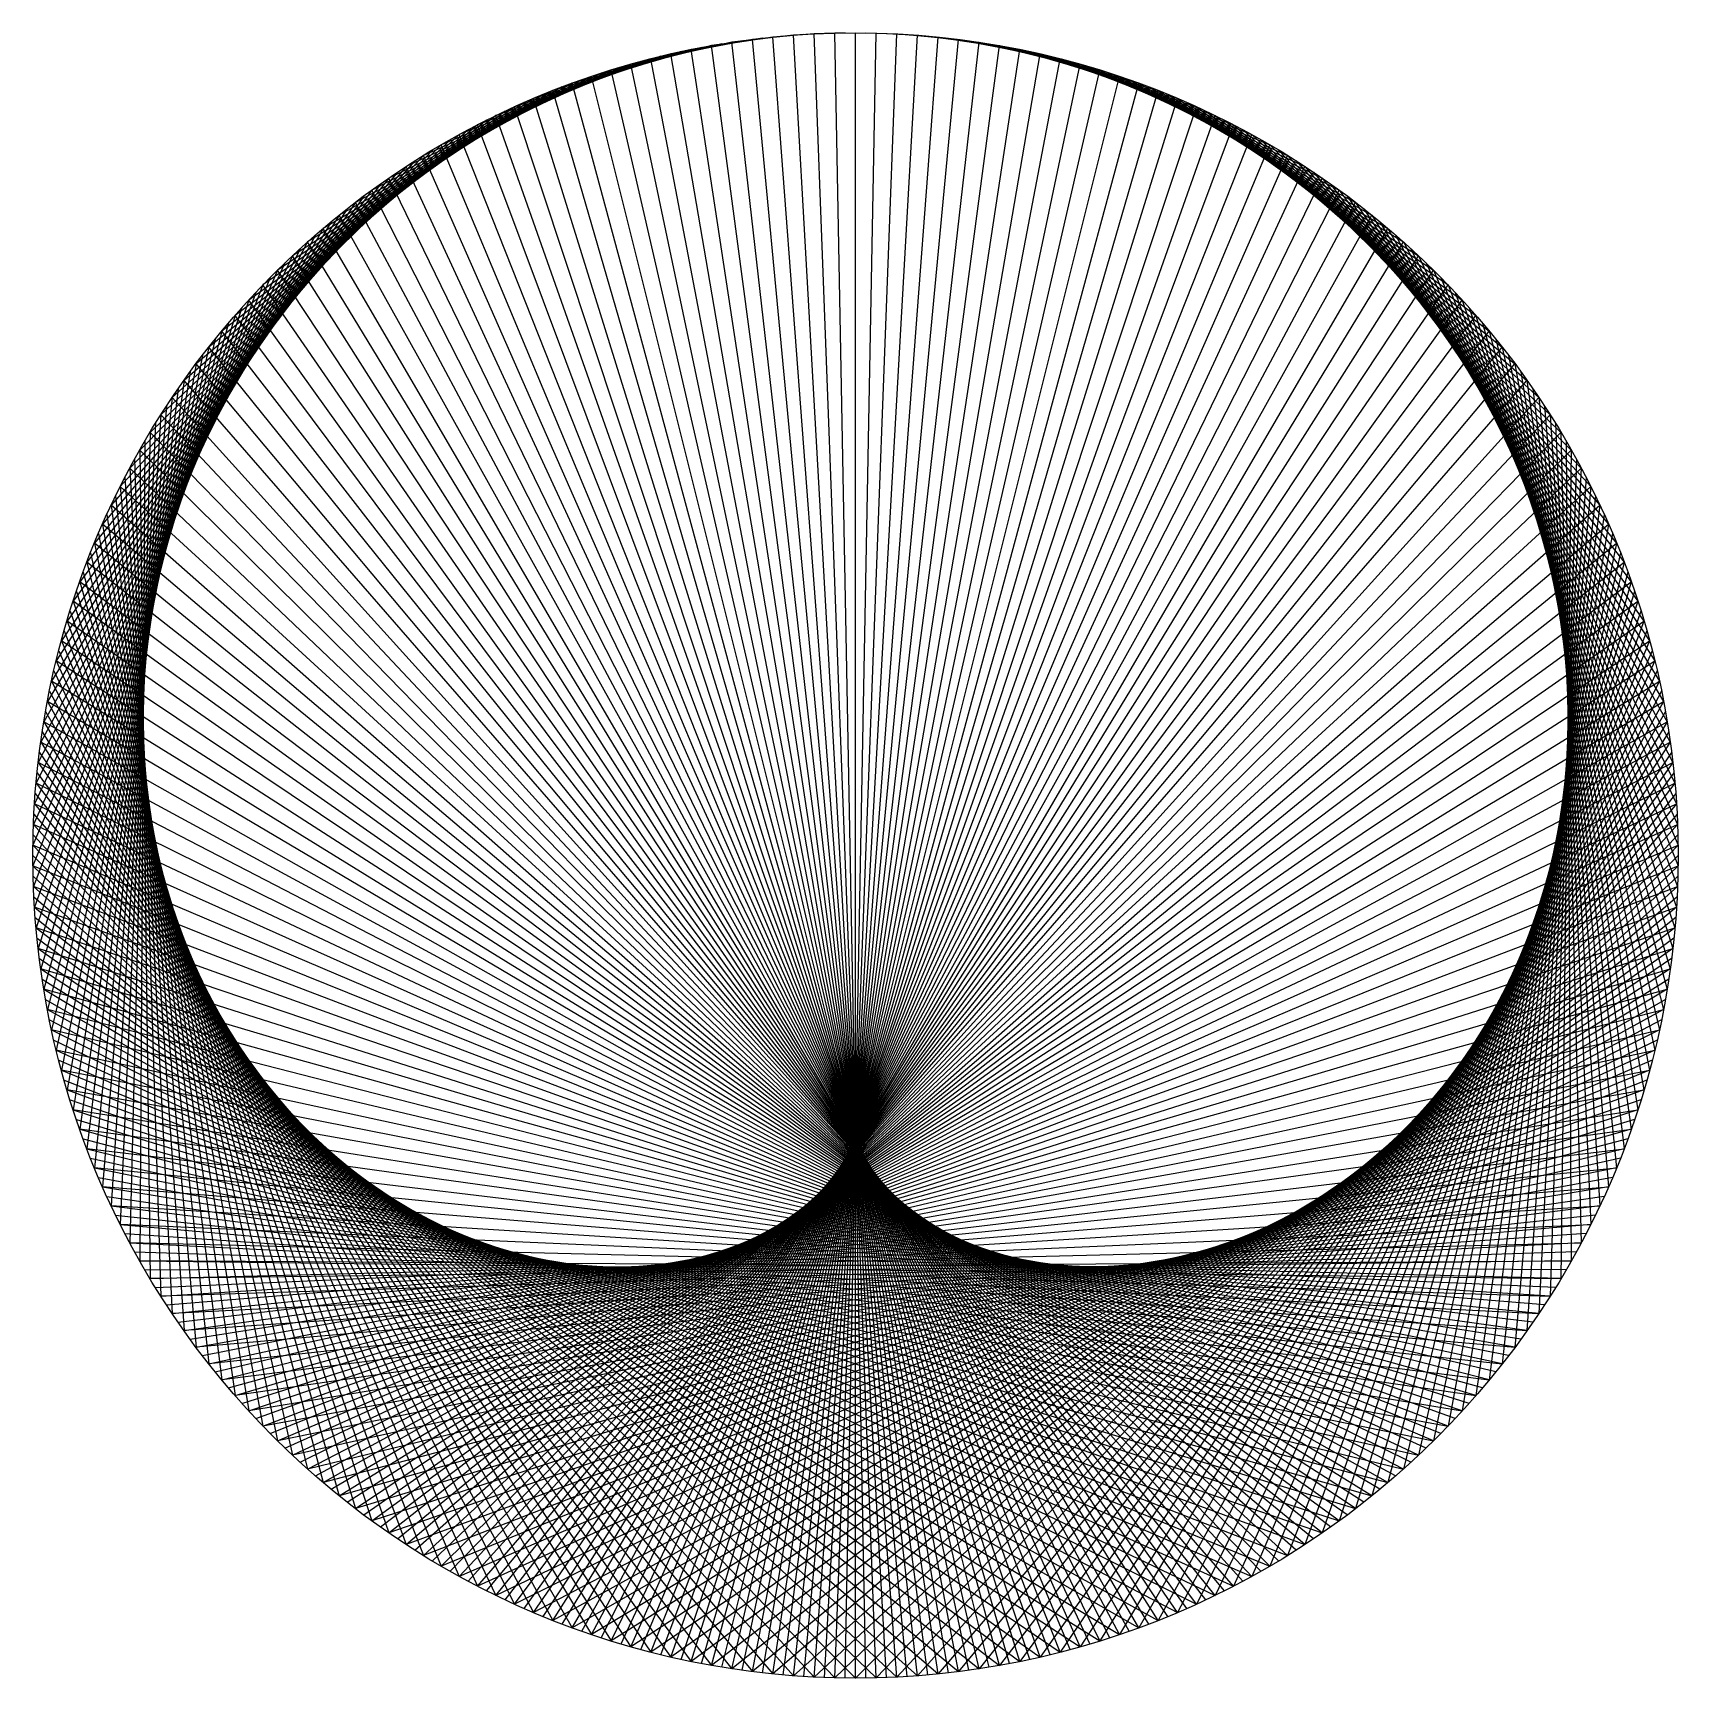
# Model space of a CAD drawing. Header units: metres. Extents: x -100 to 100, y -100 to 100.
import ezdxf

# ---------------------------------------------------------------- set-up
doc = ezdxf.new("R2010")
doc.units = ezdxf.units.M

msp = doc.modelspace()

# ---------------------------------------------------------------- linework, layer by layer
at = {"true_color": 0x00ffff}
msp.add_line((0, 100), (0, 100), dxfattribs=at)
at = {"true_color": 0xff0000}
msp.add_line((0, -100), (0, 100), dxfattribs=at)
at = {"true_color": 0x00cfcf}
for p, q in [((-18.74, 98.23), (-36.81, 92.98)), ((18.74, 98.23), (36.81, 92.98))]:
    msp.add_line(p, q, dxfattribs=at)
at = {"true_color": 0x00d2d2}
for p, q in [((-17.5, 98.46), (-34.46, 93.87)), ((17.5, 98.46), (34.46, 93.87))]:
    msp.add_line(p, q, dxfattribs=at)
at = {"true_color": 0x00d6d6}
for p, q in [((-16.26, 98.67), (-32.09, 94.71)), ((16.26, 98.67), (32.09, 94.71))]:
    msp.add_line(p, q, dxfattribs=at)
at = {"true_color": 0x00d8d8}
for p, q in [((-15.02, 98.87), (-29.7, 95.49)), ((15.02, 98.87), (29.7, 95.49))]:
    msp.add_line(p, q, dxfattribs=at)
at = {"true_color": 0x00dbdb}
for p, q in [((-13.78, 99.05), (-27.3, 96.2)), ((13.78, 99.05), (27.3, 96.2))]:
    msp.add_line(p, q, dxfattribs=at)
at = {"true_color": 0x00dfdf}
for p, q in [((-12.53, 99.21), (-24.87, 96.86)), ((12.53, 99.21), (24.87, 96.86))]:
    msp.add_line(p, q, dxfattribs=at)
at = {"true_color": 0x00e2e2}
for p, q in [((-11.29, 99.36), (-22.43, 97.45)), ((11.29, 99.36), (22.43, 97.45))]:
    msp.add_line(p, q, dxfattribs=at)
at = {"true_color": 0x00e5e5}
for p, q in [((-10.04, 99.5), (-19.97, 97.99)), ((10.04, 99.5), (19.97, 97.99))]:
    msp.add_line(p, q, dxfattribs=at)
at = {"true_color": 0x00e8e8}
for p, q in [((-8.79, 99.61), (-17.5, 98.46)), ((8.79, 99.61), (17.5, 98.46))]:
    msp.add_line(p, q, dxfattribs=at)
at = {"true_color": 0xfe0000}
for p, q in [((8.79, -99.61), (-17.5, 98.46)), ((7.53, -99.72), (-15.02, 98.87)), ((6.28, -99.8), (-12.53, 99.21)), ((5.02, -99.87), (-10.04, 99.5)), ((-8.79, -99.61), (17.5, 98.46)), ((3.77, -99.93), (-7.53, 99.72)), ((-7.53, -99.72), (15.02, 98.87)), ((-6.28, -99.8), (12.53, 99.21)), ((2.51, -99.97), (-5.02, 99.87)), ((-5.02, -99.87), (10.04, 99.5)), ((-3.77, -99.93), (7.53, 99.72)), ((1.26, -99.99), (-2.51, 99.97)), ((-2.51, -99.97), (5.02, 99.87)), ((-1.26, -99.99), (2.51, 99.97)), ((10.04, -99.5), (-19.97, 97.99)), ((-10.04, -99.5), (19.97, 97.99))]:
    msp.add_line(p, q, dxfattribs=at)
at = {"true_color": 0x00ecec}
for p, q in [((-7.53, 99.72), (-15.02, 98.87)), ((7.53, 99.72), (15.02, 98.87))]:
    msp.add_line(p, q, dxfattribs=at)
at = {"true_color": 0x00efef}
for p, q in [((-6.28, 99.8), (-12.53, 99.21)), ((6.28, 99.8), (12.53, 99.21))]:
    msp.add_line(p, q, dxfattribs=at)
at = {"true_color": 0x00f2f2}
for p, q in [((-5.02, 99.87), (-10.04, 99.5)), ((5.02, 99.87), (10.04, 99.5))]:
    msp.add_line(p, q, dxfattribs=at)
at = {"true_color": 0x00f5f5}
for p, q in [((-3.77, 99.93), (-7.53, 99.72)), ((3.77, 99.93), (7.53, 99.72))]:
    msp.add_line(p, q, dxfattribs=at)
at = {"true_color": 0x00f9f9}
for p, q in [((-2.51, 99.97), (-5.02, 99.87)), ((2.51, 99.97), (5.02, 99.87))]:
    msp.add_line(p, q, dxfattribs=at)
at = {"true_color": 0x00fcfc}
for p, q in [((-1.26, 99.99), (-2.51, 99.97)), ((1.26, 99.99), (2.51, 99.97))]:
    msp.add_line(p, q, dxfattribs=at)
at = {"true_color": 0x00b8b8}
for p, q in [((-27.3, 96.2), (-52.52, 85.1)), ((27.3, 96.2), (52.52, 85.1))]:
    msp.add_line(p, q, dxfattribs=at)
at = {"true_color": 0x00bbbb}
for p, q in [((-26.08, 96.54), (-50.36, 86.39)), ((26.08, 96.54), (50.36, 86.39))]:
    msp.add_line(p, q, dxfattribs=at)
at = {"true_color": 0x00bfbf}
for p, q in [((-24.87, 96.86), (-48.18, 87.63)), ((24.87, 96.86), (48.18, 87.63))]:
    msp.add_line(p, q, dxfattribs=at)
at = {"true_color": 0x00c2c2}
for p, q in [((-23.65, 97.16), (-45.96, 88.81)), ((23.65, 97.16), (45.96, 88.81))]:
    msp.add_line(p, q, dxfattribs=at)
at = {"true_color": 0x00c5c5}
for p, q in [((-22.43, 97.45), (-43.71, 89.94)), ((22.43, 97.45), (43.71, 89.94))]:
    msp.add_line(p, q, dxfattribs=at)
at = {"true_color": 0x00c9c9}
for p, q in [((-21.2, 97.73), (-41.44, 91.01)), ((21.2, 97.73), (41.44, 91.01))]:
    msp.add_line(p, q, dxfattribs=at)
at = {"true_color": 0x00cccc}
for p, q in [((-19.97, 97.99), (-39.14, 92.02)), ((19.97, 97.99), (39.14, 92.02))]:
    msp.add_line(p, q, dxfattribs=at)
at = {"true_color": 0xfd0000}
for p, q in [((13.78, -99.05), (-27.3, 96.2)), ((12.53, -99.21), (-24.87, 96.86)), ((11.29, -99.36), (-22.43, 97.45)), ((-13.78, -99.05), (27.3, 96.2)), ((-12.53, -99.21), (24.87, 96.86)), ((-11.29, -99.36), (22.43, 97.45)), ((16.26, -98.67), (-32.09, 94.71)), ((15.02, -98.87), (-29.7, 95.49)), ((-16.26, -98.67), (32.09, 94.71)), ((-15.02, -98.87), (29.7, 95.49))]:
    msp.add_line(p, q, dxfattribs=at)
at = {"true_color": 0x00a9a9}
for p, q in [((-33.28, 94.3), (-62.77, 77.85)), ((33.28, 94.3), (62.77, 77.85))]:
    msp.add_line(p, q, dxfattribs=at)
at = {"true_color": 0x00acac}
for p, q in [((-32.09, 94.71), (-60.79, 79.4)), ((32.09, 94.71), (60.79, 79.4))]:
    msp.add_line(p, q, dxfattribs=at)
at = {"true_color": 0x00afaf}
for p, q in [((-30.9, 95.11), (-58.78, 80.9)), ((30.9, 95.11), (58.78, 80.9))]:
    msp.add_line(p, q, dxfattribs=at)
at = {"true_color": 0x00b2b2}
for p, q in [((-29.7, 95.49), (-56.73, 82.35)), ((29.7, 95.49), (56.73, 82.35))]:
    msp.add_line(p, q, dxfattribs=at)
at = {"true_color": 0x00b6b6}
for p, q in [((-28.5, 95.85), (-54.64, 83.75)), ((28.5, 95.85), (54.64, 83.75))]:
    msp.add_line(p, q, dxfattribs=at)
at = {"true_color": 0x009999}
for p, q in [((-39.14, 92.02), (-72.03, 69.37)), ((39.14, 92.02), (72.03, 69.37))]:
    msp.add_line(p, q, dxfattribs=at)
at = {"true_color": 0x009c9c}
for p, q in [((-37.98, 92.51), (-70.26, 71.15)), ((37.98, 92.51), (70.26, 71.15))]:
    msp.add_line(p, q, dxfattribs=at)
at = {"true_color": 0x00a0a0}
for p, q in [((-36.81, 92.98), (-68.45, 72.9)), ((36.81, 92.98), (68.45, 72.9))]:
    msp.add_line(p, q, dxfattribs=at)
at = {"true_color": 0x00a2a2}
for p, q in [((-35.64, 93.43), (-66.6, 74.59)), ((35.64, 93.43), (66.6, 74.59))]:
    msp.add_line(p, q, dxfattribs=at)
at = {"true_color": 0x00a5a5}
for p, q in [((-34.46, 93.87), (-64.71, 76.24)), ((34.46, 93.87), (64.71, 76.24))]:
    msp.add_line(p, q, dxfattribs=at)
at = {"true_color": 0xfc0000}
for p, q in [((19.97, -97.99), (-39.14, 92.02)), ((18.74, -98.23), (-36.81, 92.98)), ((17.5, -98.46), (-34.46, 93.87)), ((-19.97, -97.99), (39.14, 92.02)), ((-18.74, -98.23), (36.81, 92.98)), ((-17.5, -98.46), (34.46, 93.87))]:
    msp.add_line(p, q, dxfattribs=at)
at = {"true_color": 0x008f8f}
for p, q in [((-42.58, 90.48), (-77.05, 63.74)), ((42.58, 90.48), (77.05, 63.74))]:
    msp.add_line(p, q, dxfattribs=at)
at = {"true_color": 0x009393}
for p, q in [((-41.44, 91.01), (-75.43, 65.66)), ((41.44, 91.01), (75.43, 65.66))]:
    msp.add_line(p, q, dxfattribs=at)
at = {"true_color": 0x009696}
for p, q in [((-40.29, 91.52), (-73.75, 67.53)), ((40.29, 91.52), (73.75, 67.53))]:
    msp.add_line(p, q, dxfattribs=at)
at = {"true_color": 0xfb0000}
for p, q in [((21.2, -97.73), (-41.44, 91.01)), ((-21.2, -97.73), (41.44, 91.01)), ((23.65, -97.16), (-45.96, 88.81)), ((22.43, -97.45), (-43.71, 89.94)), ((-23.65, -97.16), (45.96, 88.81)), ((-22.43, -97.45), (43.71, 89.94))]:
    msp.add_line(p, q, dxfattribs=at)
at = {"true_color": 0x008383}
for p, q in [((-47.07, 88.23), (-83.06, 55.69)), ((47.07, 88.23), (83.06, 55.69))]:
    msp.add_line(p, q, dxfattribs=at)
at = {"true_color": 0x008686}
for p, q in [((-45.96, 88.81), (-81.63, 57.76)), ((45.96, 88.81), (81.63, 57.76))]:
    msp.add_line(p, q, dxfattribs=at)
at = {"true_color": 0x008989}
for p, q in [((-44.84, 89.38), (-80.16, 59.79)), ((44.84, 89.38), (80.16, 59.79))]:
    msp.add_line(p, q, dxfattribs=at)
at = {"true_color": 0x008d8d}
for p, q in [((-43.71, 89.94), (-78.63, 61.79)), ((43.71, 89.94), (78.63, 61.79))]:
    msp.add_line(p, q, dxfattribs=at)
at = {"true_color": 0x007a7a}
for p, q in [((-50.36, 86.39), (-87.02, 49.27)), ((50.36, 86.39), (87.02, 49.27))]:
    msp.add_line(p, q, dxfattribs=at)
at = {"true_color": 0x007d7d}
for p, q in [((-49.27, 87.02), (-85.75, 51.44)), ((49.27, 87.02), (85.75, 51.44))]:
    msp.add_line(p, q, dxfattribs=at)
at = {"true_color": 0x008080}
for p, q in [((-48.18, 87.63), (-84.43, 53.58)), ((48.18, 87.63), (84.43, 53.58))]:
    msp.add_line(p, q, dxfattribs=at)
at = {"true_color": 0xfa0000}
for p, q in [((26.08, -96.54), (-50.36, 86.39)), ((24.87, -96.86), (-48.18, 87.63)), ((-26.08, -96.54), (50.36, 86.39)), ((-24.87, -96.86), (48.18, 87.63))]:
    msp.add_line(p, q, dxfattribs=at)
at = {"true_color": 0x007171}
for p, q in [((-53.58, 84.43), (-90.48, 42.58)), ((53.58, 84.43), (90.48, 42.58))]:
    msp.add_line(p, q, dxfattribs=at)
at = {"true_color": 0x007474}
for p, q in [((-52.52, 85.1), (-89.38, 44.84)), ((52.52, 85.1), (89.38, 44.84))]:
    msp.add_line(p, q, dxfattribs=at)
at = {"true_color": 0x007777}
for p, q in [((-51.44, 85.75), (-88.23, 47.07)), ((51.44, 85.75), (88.23, 47.07))]:
    msp.add_line(p, q, dxfattribs=at)
at = {"true_color": 0xf90000}
for p, q in [((27.3, -96.2), (-52.52, 85.1)), ((-27.3, -96.2), (52.52, 85.1)), ((29.7, -95.49), (-56.73, 82.35)), ((28.5, -95.85), (-54.64, 83.75)), ((-29.7, -95.49), (56.73, 82.35)), ((-28.5, -95.85), (54.64, 83.75))]:
    msp.add_line(p, q, dxfattribs=at)
at = {"true_color": 0x006868}
for p, q in [((-56.73, 82.35), (-93.43, 35.64)), ((56.73, 82.35), (93.43, 35.64))]:
    msp.add_line(p, q, dxfattribs=at)
at = {"true_color": 0x006a6a}
for p, q in [((-55.69, 83.06), (-92.51, 37.98)), ((55.69, 83.06), (92.51, 37.98))]:
    msp.add_line(p, q, dxfattribs=at)
at = {"true_color": 0x006d6d}
for p, q in [((-54.64, 83.75), (-91.52, 40.29)), ((54.64, 83.75), (91.52, 40.29))]:
    msp.add_line(p, q, dxfattribs=at)
at = {"true_color": 0x005e5e}
for p, q in [((-59.79, 80.16), (-95.85, 28.5)), ((59.79, 80.16), (95.85, 28.5))]:
    msp.add_line(p, q, dxfattribs=at)
at = {"true_color": 0x006161}
for p, q in [((-58.78, 80.9), (-95.11, 30.9)), ((58.78, 80.9), (95.11, 30.9))]:
    msp.add_line(p, q, dxfattribs=at)
at = {"true_color": 0x006464}
for p, q in [((-57.76, 81.63), (-94.3, 33.28)), ((57.76, 81.63), (94.3, 33.28))]:
    msp.add_line(p, q, dxfattribs=at)
at = {"true_color": 0xf80000}
for p, q in [((30.9, -95.11), (-58.78, 80.9)), ((-30.9, -95.11), (58.78, 80.9))]:
    msp.add_line(p, q, dxfattribs=at)
at = {"true_color": 0x005858}
for p, q in [((-61.79, 78.63), (-97.16, 23.65)), ((61.79, 78.63), (97.16, 23.65))]:
    msp.add_line(p, q, dxfattribs=at)
at = {"true_color": 0x005b5b}
for p, q in [((-60.79, 79.4), (-96.54, 26.08)), ((60.79, 79.4), (96.54, 26.08))]:
    msp.add_line(p, q, dxfattribs=at)
at = {"true_color": 0xf70000}
for p, q in [((32.09, -94.71), (-60.79, 79.4)), ((-32.09, -94.71), (60.79, 79.4)), ((33.28, -94.3), (-62.77, 77.85)), ((-33.28, -94.3), (62.77, 77.85))]:
    msp.add_line(p, q, dxfattribs=at)
at = {"true_color": 0x004f4f}
for p, q in [((-64.71, 76.24), (-98.67, 16.26)), ((64.71, 76.24), (98.67, 16.26))]:
    msp.add_line(p, q, dxfattribs=at)
at = {"true_color": 0x005252}
for p, q in [((-63.74, 77.05), (-98.23, 18.74)), ((63.74, 77.05), (98.23, 18.74))]:
    msp.add_line(p, q, dxfattribs=at)
at = {"true_color": 0x005555}
for p, q in [((-62.77, 77.85), (-97.73, 21.2)), ((62.77, 77.85), (97.73, 21.2))]:
    msp.add_line(p, q, dxfattribs=at)
at = {"true_color": 0xf60000}
for p, q in [((34.46, -93.87), (-64.71, 76.24)), ((-34.46, -93.87), (64.71, 76.24)), ((35.64, -93.43), (-66.6, 74.59)), ((-35.64, -93.43), (66.6, 74.59))]:
    msp.add_line(p, q, dxfattribs=at)
at = {"true_color": 0x004949}
for p, q in [((-66.6, 74.59), (-99.36, 11.29)), ((66.6, 74.59), (99.36, 11.29))]:
    msp.add_line(p, q, dxfattribs=at)
at = {"true_color": 0x004c4c}
for p, q in [((-65.66, 75.43), (-99.05, 13.78)), ((65.66, 75.43), (99.05, 13.78))]:
    msp.add_line(p, q, dxfattribs=at)
at = {"true_color": 0x004040}
for p, q in [((-69.37, 72.03), (-99.93, 3.77)), ((69.37, 72.03), (99.93, 3.77))]:
    msp.add_line(p, q, dxfattribs=at)
at = {"true_color": 0x004343}
for p, q in [((-68.45, 72.9), (-99.8, 6.28)), ((68.45, 72.9), (99.8, 6.28))]:
    msp.add_line(p, q, dxfattribs=at)
at = {"true_color": 0x004646}
for p, q in [((-67.53, 73.75), (-99.61, 8.79)), ((67.53, 73.75), (99.61, 8.79))]:
    msp.add_line(p, q, dxfattribs=at)
at = {"true_color": 0xf50000}
for p, q in [((36.81, -92.98), (-68.45, 72.9)), ((-36.81, -92.98), (68.45, 72.9)), ((37.98, -92.51), (-70.26, 71.15)), ((-37.98, -92.51), (70.26, 71.15))]:
    msp.add_line(p, q, dxfattribs=at)
at = {"true_color": 0x003d3d}
for p, q in [((-70.26, 71.15), (-99.99, 1.26)), ((70.26, 71.15), (99.99, 1.26))]:
    msp.add_line(p, q, dxfattribs=at)
at = {"true_color": 0x003a3a}
for p, q in [((-71.15, 70.26), (-99.99, -1.26)), ((71.15, 70.26), (99.99, -1.26))]:
    msp.add_line(p, q, dxfattribs=at)
at = {"true_color": 0x003737}
for p, q in [((-72.03, 69.37), (-99.93, -3.77)), ((72.03, 69.37), (99.93, -3.77))]:
    msp.add_line(p, q, dxfattribs=at)
at = {"true_color": 0x003434}
for p, q in [((-72.9, 68.45), (-99.8, -6.28)), ((72.9, 68.45), (99.8, -6.28))]:
    msp.add_line(p, q, dxfattribs=at)
at = {"true_color": 0xf40000}
for p, q in [((39.14, -92.02), (-72.03, 69.37)), ((-39.14, -92.02), (72.03, 69.37))]:
    msp.add_line(p, q, dxfattribs=at)
at = {"true_color": 0x003232}
for p, q in [((-73.75, 67.53), (-99.61, -8.79)), ((73.75, 67.53), (99.61, -8.79))]:
    msp.add_line(p, q, dxfattribs=at)
at = {"true_color": 0x002e2e}
for p, q in [((-74.59, 66.6), (-99.36, -11.29)), ((74.59, 66.6), (99.36, -11.29))]:
    msp.add_line(p, q, dxfattribs=at)
at = {"true_color": 0xf30000}
for p, q in [((40.29, -91.52), (-73.75, 67.53)), ((-40.29, -91.52), (73.75, 67.53)), ((41.44, -91.01), (-75.43, 65.66)), ((-41.44, -91.01), (75.43, 65.66))]:
    msp.add_line(p, q, dxfattribs=at)
at = {"true_color": 0x002c2c}
for p, q in [((-75.43, 65.66), (-99.05, -13.78)), ((75.43, 65.66), (99.05, -13.78))]:
    msp.add_line(p, q, dxfattribs=at)
at = {"true_color": 0x002828}
for p, q in [((-76.24, 64.71), (-98.67, -16.26)), ((76.24, 64.71), (98.67, -16.26))]:
    msp.add_line(p, q, dxfattribs=at)
at = {"true_color": 0x002626}
for p, q in [((-77.05, 63.74), (-98.23, -18.74)), ((77.05, 63.74), (98.23, -18.74))]:
    msp.add_line(p, q, dxfattribs=at)
at = {"true_color": 0x002323}
for p, q in [((-77.85, 62.77), (-97.73, -21.2)), ((77.85, 62.77), (97.73, -21.2))]:
    msp.add_line(p, q, dxfattribs=at)
at = {"true_color": 0xf20000}
for p, q in [((42.58, -90.48), (-77.05, 63.74)), ((-42.58, -90.48), (77.05, 63.74))]:
    msp.add_line(p, q, dxfattribs=at)
at = {"true_color": 0x002020}
for p, q in [((-78.63, 61.79), (-97.16, -23.65)), ((78.63, 61.79), (97.16, -23.65))]:
    msp.add_line(p, q, dxfattribs=at)
at = {"true_color": 0x001d1d}
for p, q in [((-79.4, 60.79), (-96.54, -26.08)), ((79.4, 60.79), (96.54, -26.08))]:
    msp.add_line(p, q, dxfattribs=at)
at = {"true_color": 0xf10000}
for p, q in [((43.71, -89.94), (-78.63, 61.79)), ((-43.71, -89.94), (78.63, 61.79))]:
    msp.add_line(p, q, dxfattribs=at)
at = {"true_color": 0x001a1a}
for p, q in [((-80.16, 59.79), (-95.85, -28.5)), ((80.16, 59.79), (95.85, -28.5))]:
    msp.add_line(p, q, dxfattribs=at)
at = {"true_color": 0x001818}
for p, q in [((-80.9, 58.78), (-95.11, -30.9)), ((80.9, 58.78), (95.11, -30.9))]:
    msp.add_line(p, q, dxfattribs=at)
at = {"true_color": 0xf00000}
for p, q in [((44.84, -89.38), (-80.16, 59.79)), ((-44.84, -89.38), (80.16, 59.79)), ((45.96, -88.81), (-81.63, 57.76)), ((-45.96, -88.81), (81.63, 57.76))]:
    msp.add_line(p, q, dxfattribs=at)
at = {"true_color": 0x001414}
for p, q in [((-81.63, 57.76), (-94.3, -33.28)), ((81.63, 57.76), (94.3, -33.28))]:
    msp.add_line(p, q, dxfattribs=at)
at = {"true_color": 0x001212}
for p, q in [((-82.35, 56.73), (-93.43, -35.64)), ((82.35, 56.73), (93.43, -35.64))]:
    msp.add_line(p, q, dxfattribs=at)
at = {"true_color": 0x000e0e}
for p, q in [((-83.06, 55.69), (-92.51, -37.98)), ((83.06, 55.69), (92.51, -37.98))]:
    msp.add_line(p, q, dxfattribs=at)
at = {"true_color": 0x000c0c}
for p, q in [((-83.75, 54.64), (-91.52, -40.29)), ((83.75, 54.64), (91.52, -40.29))]:
    msp.add_line(p, q, dxfattribs=at)
at = {"true_color": 0xef0000}
for p, q in [((47.07, -88.23), (-83.06, 55.69)), ((-47.07, -88.23), (83.06, 55.69))]:
    msp.add_line(p, q, dxfattribs=at)
at = {"true_color": 0x000909}
for p, q in [((-84.43, 53.58), (-90.48, -42.58)), ((84.43, 53.58), (90.48, -42.58))]:
    msp.add_line(p, q, dxfattribs=at)
at = {"true_color": 0x000606}
for p, q in [((-85.1, 52.52), (-89.38, -44.84)), ((85.1, 52.52), (89.38, -44.84))]:
    msp.add_line(p, q, dxfattribs=at)
at = {"true_color": 0xee0000}
for p, q in [((48.18, -87.63), (-84.43, 53.58)), ((-48.18, -87.63), (84.43, 53.58)), ((49.27, -87.02), (-85.75, 51.44)), ((-49.27, -87.02), (85.75, 51.44))]:
    msp.add_line(p, q, dxfattribs=at)
at = {"true_color": 0x000303}
for p, q in [((-85.75, 51.44), (-88.23, -47.07)), ((85.75, 51.44), (88.23, -47.07))]:
    msp.add_line(p, q, dxfattribs=at)
at = {"true_color": 0x000101}
for p, q in [((-86.39, 50.36), (-87.02, -49.27)), ((86.39, 50.36), (87.02, -49.27))]:
    msp.add_line(p, q, dxfattribs=at)
at = {"true_color": 0x040000}
for p, q in [((-87.63, 48.18), (-84.43, -53.58)), ((87.63, 48.18), (84.43, -53.58))]:
    msp.add_line(p, q, dxfattribs=at)
at = {"true_color": 0xec0000}
for p, q in [((50.36, -86.39), (-87.02, 49.27)), ((-50.36, -86.39), (87.02, 49.27)), ((51.44, -85.75), (-88.23, 47.07)), ((-51.44, -85.75), (88.23, 47.07))]:
    msp.add_line(p, q, dxfattribs=at)
at = {"true_color": 0x010000}
for p, q in [((-87.02, 49.27), (-85.75, -51.44)), ((87.02, 49.27), (85.75, -51.44))]:
    msp.add_line(p, q, dxfattribs=at)
at = {"true_color": 0x070000}
for p, q in [((-88.23, 47.07), (-83.06, -55.69)), ((88.23, 47.07), (83.06, -55.69))]:
    msp.add_line(p, q, dxfattribs=at)
at = {"true_color": 0xeb0000}
for p, q in [((52.52, -85.1), (-89.38, 44.84)), ((-52.52, -85.1), (89.38, 44.84))]:
    msp.add_line(p, q, dxfattribs=at)
at = {"true_color": 0x0c0000}
for p, q in [((-89.38, 44.84), (-80.16, -59.79)), ((89.38, 44.84), (80.16, -59.79))]:
    msp.add_line(p, q, dxfattribs=at)
at = {"true_color": 0x090000}
for p, q in [((-88.81, 45.96), (-81.63, -57.76)), ((88.81, 45.96), (81.63, -57.76))]:
    msp.add_line(p, q, dxfattribs=at)
at = {"true_color": 0xea0000}
for p, q in [((53.58, -84.43), (-90.48, 42.58)), ((-53.58, -84.43), (90.48, 42.58))]:
    msp.add_line(p, q, dxfattribs=at)
at = {"true_color": 0x120000}
for p, q in [((-90.48, 42.58), (-77.05, -63.74)), ((90.48, 42.58), (77.05, -63.74))]:
    msp.add_line(p, q, dxfattribs=at)
at = {"true_color": 0x0e0000}
for p, q in [((-89.94, 43.71), (-78.63, -61.79)), ((89.94, 43.71), (78.63, -61.79))]:
    msp.add_line(p, q, dxfattribs=at)
at = {"true_color": 0xe90000}
for p, q in [((54.64, -83.75), (-91.52, 40.29)), ((-54.64, -83.75), (91.52, 40.29))]:
    msp.add_line(p, q, dxfattribs=at)
at = {"true_color": 0x170000}
for p, q in [((-91.52, 40.29), (-73.75, -67.53)), ((91.52, 40.29), (73.75, -67.53))]:
    msp.add_line(p, q, dxfattribs=at)
at = {"true_color": 0x140000}
for p, q in [((-91.01, 41.44), (-75.43, -65.66)), ((91.01, 41.44), (75.43, -65.66))]:
    msp.add_line(p, q, dxfattribs=at)
at = {"true_color": 0x1a0000}
for p, q in [((-92.02, 39.14), (-72.03, -69.37)), ((92.02, 39.14), (72.03, -69.37))]:
    msp.add_line(p, q, dxfattribs=at)
at = {"true_color": 0x1f0000}
for p, q in [((-92.98, 36.81), (-68.45, -72.9)), ((92.98, 36.81), (68.45, -72.9))]:
    msp.add_line(p, q, dxfattribs=at)
at = {"true_color": 0xe80000}
for p, q in [((55.69, -83.06), (-92.51, 37.98)), ((-55.69, -83.06), (92.51, 37.98))]:
    msp.add_line(p, q, dxfattribs=at)
at = {"true_color": 0x1c0000}
for p, q in [((-92.51, 37.98), (-70.26, -71.15)), ((92.51, 37.98), (70.26, -71.15))]:
    msp.add_line(p, q, dxfattribs=at)
at = {"true_color": 0x240000}
for p, q in [((-93.87, 34.46), (-64.71, -76.24)), ((93.87, 34.46), (64.71, -76.24))]:
    msp.add_line(p, q, dxfattribs=at)
at = {"true_color": 0xe70000}
for p, q in [((56.73, -82.35), (-93.43, 35.64)), ((-56.73, -82.35), (93.43, 35.64))]:
    msp.add_line(p, q, dxfattribs=at)
at = {"true_color": 0x210000}
for p, q in [((-93.43, 35.64), (-66.6, -74.59)), ((93.43, 35.64), (66.6, -74.59))]:
    msp.add_line(p, q, dxfattribs=at)
at = {"true_color": 0x290000}
for p, q in [((-94.71, 32.09), (-60.79, -79.4)), ((94.71, 32.09), (60.79, -79.4))]:
    msp.add_line(p, q, dxfattribs=at)
at = {"true_color": 0xe60000}
for p, q in [((57.76, -81.63), (-94.3, 33.28)), ((-57.76, -81.63), (94.3, 33.28))]:
    msp.add_line(p, q, dxfattribs=at)
at = {"true_color": 0x270000}
for p, q in [((-94.3, 33.28), (-62.77, -77.85)), ((94.3, 33.28), (62.77, -77.85))]:
    msp.add_line(p, q, dxfattribs=at)
at = {"true_color": 0xe50000}
for p, q in [((58.78, -80.9), (-95.11, 30.9)), ((-58.78, -80.9), (95.11, 30.9))]:
    msp.add_line(p, q, dxfattribs=at)
at = {"true_color": 0x2c0000}
for p, q in [((-95.11, 30.9), (-58.78, -80.9)), ((95.11, 30.9), (58.78, -80.9))]:
    msp.add_line(p, q, dxfattribs=at)
at = {"true_color": 0xe40000}
for p, q in [((59.79, -80.16), (-95.85, 28.5)), ((-59.79, -80.16), (95.85, 28.5))]:
    msp.add_line(p, q, dxfattribs=at)
at = {"true_color": 0x310000}
for p, q in [((-95.85, 28.5), (-54.64, -83.75)), ((95.85, 28.5), (54.64, -83.75))]:
    msp.add_line(p, q, dxfattribs=at)
at = {"true_color": 0x2e0000}
for p, q in [((-95.49, 29.7), (-56.73, -82.35)), ((95.49, 29.7), (56.73, -82.35))]:
    msp.add_line(p, q, dxfattribs=at)
at = {"true_color": 0xe30000}
for p, q in [((60.79, -79.4), (-96.54, 26.08)), ((-60.79, -79.4), (96.54, 26.08))]:
    msp.add_line(p, q, dxfattribs=at)
at = {"true_color": 0x360000}
for p, q in [((-96.54, 26.08), (-50.36, -86.39)), ((96.54, 26.08), (50.36, -86.39))]:
    msp.add_line(p, q, dxfattribs=at)
at = {"true_color": 0x340000}
for p, q in [((-96.2, 27.3), (-52.52, -85.1)), ((96.2, 27.3), (52.52, -85.1))]:
    msp.add_line(p, q, dxfattribs=at)
at = {"true_color": 0x390000}
for p, q in [((-96.86, 24.87), (-48.18, -87.63)), ((96.86, 24.87), (48.18, -87.63))]:
    msp.add_line(p, q, dxfattribs=at)
at = {"true_color": 0x3e0000}
for p, q in [((-97.45, 22.43), (-43.71, -89.94)), ((97.45, 22.43), (43.71, -89.94))]:
    msp.add_line(p, q, dxfattribs=at)
at = {"true_color": 0xe20000}
for p, q in [((61.79, -78.63), (-97.16, 23.65)), ((-61.79, -78.63), (97.16, 23.65))]:
    msp.add_line(p, q, dxfattribs=at)
at = {"true_color": 0x3b0000}
for p, q in [((-97.16, 23.65), (-45.96, -88.81)), ((97.16, 23.65), (45.96, -88.81))]:
    msp.add_line(p, q, dxfattribs=at)
at = {"true_color": 0xe10000}
for p, q in [((62.77, -77.85), (-97.73, 21.2)), ((-62.77, -77.85), (97.73, 21.2))]:
    msp.add_line(p, q, dxfattribs=at)
at = {"true_color": 0x410000}
for p, q in [((-97.73, 21.2), (-41.44, -91.01)), ((97.73, 21.2), (41.44, -91.01))]:
    msp.add_line(p, q, dxfattribs=at)
at = {"true_color": 0xe00000}
for p, q in [((63.74, -77.05), (-98.23, 18.74)), ((-63.74, -77.05), (98.23, 18.74))]:
    msp.add_line(p, q, dxfattribs=at)
at = {"true_color": 0x450000}
for p, q in [((-98.23, 18.74), (-36.81, -92.98)), ((98.23, 18.74), (36.81, -92.98))]:
    msp.add_line(p, q, dxfattribs=at)
at = {"true_color": 0x430000}
for p, q in [((-97.99, 19.97), (-39.14, -92.02)), ((97.99, 19.97), (39.14, -92.02))]:
    msp.add_line(p, q, dxfattribs=at)
at = {"true_color": 0xdf0000}
for p, q in [((64.71, -76.24), (-98.67, 16.26)), ((-64.71, -76.24), (98.67, 16.26))]:
    msp.add_line(p, q, dxfattribs=at)
at = {"true_color": 0x4a0000}
for p, q in [((-98.67, 16.26), (-32.09, -94.71)), ((98.67, 16.26), (32.09, -94.71))]:
    msp.add_line(p, q, dxfattribs=at)
at = {"true_color": 0x480000}
for p, q in [((-98.46, 17.5), (-34.46, -93.87)), ((98.46, 17.5), (34.46, -93.87))]:
    msp.add_line(p, q, dxfattribs=at)
at = {"true_color": 0x4d0000}
for p, q in [((-98.87, 15.02), (-29.7, -95.49)), ((98.87, 15.02), (29.7, -95.49))]:
    msp.add_line(p, q, dxfattribs=at)
at = {"true_color": 0x510000}
for p, q in [((-99.21, 12.53), (-24.87, -96.86)), ((99.21, 12.53), (24.87, -96.86))]:
    msp.add_line(p, q, dxfattribs=at)
at = {"true_color": 0xde0000}
for p, q in [((65.66, -75.43), (-99.05, 13.78)), ((-65.66, -75.43), (99.05, 13.78))]:
    msp.add_line(p, q, dxfattribs=at)
at = {"true_color": 0x4f0000}
for p, q in [((-99.05, 13.78), (-27.3, -96.2)), ((99.05, 13.78), (27.3, -96.2))]:
    msp.add_line(p, q, dxfattribs=at)
at = {"true_color": 0x560000}
for p, q in [((-99.5, 10.04), (-19.97, -97.99)), ((99.5, 10.04), (19.97, -97.99))]:
    msp.add_line(p, q, dxfattribs=at)
at = {"true_color": 0xdd0000}
for p, q in [((66.6, -74.59), (-99.36, 11.29)), ((-66.6, -74.59), (99.36, 11.29))]:
    msp.add_line(p, q, dxfattribs=at)
at = {"true_color": 0x540000}
for p, q in [((-99.36, 11.29), (-22.43, -97.45)), ((99.36, 11.29), (22.43, -97.45))]:
    msp.add_line(p, q, dxfattribs=at)
at = {"true_color": 0xdb0000}
for p, q in [((67.53, -73.75), (-99.61, 8.79)), ((-67.53, -73.75), (99.61, 8.79))]:
    msp.add_line(p, q, dxfattribs=at)
at = {"true_color": 0x590000}
for p, q in [((-99.61, 8.79), (-17.5, -98.46)), ((99.61, 8.79), (17.5, -98.46))]:
    msp.add_line(p, q, dxfattribs=at)
at = {"true_color": 0xda0000}
for p, q in [((68.45, -72.9), (-99.8, 6.28)), ((-68.45, -72.9), (99.8, 6.28))]:
    msp.add_line(p, q, dxfattribs=at)
at = {"true_color": 0x5d0000}
for p, q in [((-99.8, 6.28), (-12.53, -99.21)), ((99.8, 6.28), (12.53, -99.21))]:
    msp.add_line(p, q, dxfattribs=at)
at = {"true_color": 0x5b0000}
for p, q in [((-99.72, 7.53), (-15.02, -98.87)), ((99.72, 7.53), (15.02, -98.87))]:
    msp.add_line(p, q, dxfattribs=at)
at = {"true_color": 0x600000}
for p, q in [((-99.87, 5.02), (-10.04, -99.5)), ((99.87, 5.02), (10.04, -99.5))]:
    msp.add_line(p, q, dxfattribs=at)
at = {"true_color": 0x640000}
for p, q in [((-99.97, 2.51), (-5.02, -99.87)), ((99.97, 2.51), (5.02, -99.87))]:
    msp.add_line(p, q, dxfattribs=at)
at = {"true_color": 0xd90000}
for p, q in [((69.37, -72.03), (-99.93, 3.77)), ((-69.37, -72.03), (99.93, 3.77))]:
    msp.add_line(p, q, dxfattribs=at)
at = {"true_color": 0x620000}
for p, q in [((-99.93, 3.77), (-7.53, -99.72)), ((99.93, 3.77), (7.53, -99.72))]:
    msp.add_line(p, q, dxfattribs=at)
at = {"true_color": 0xd80000}
for p, q in [((70.26, -71.15), (-99.99, 1.26)), ((-70.26, -71.15), (99.99, 1.26))]:
    msp.add_line(p, q, dxfattribs=at)
at = {"true_color": 0x660000}
for p, q in [((-99.99, 1.26), (-2.51, -99.97)), ((99.99, 1.26), (2.51, -99.97))]:
    msp.add_line(p, q, dxfattribs=at)
at = {"true_color": 0x690000}
for p in [(100, 0), (-100, 0)]:
    msp.add_line(p, (0, -100), dxfattribs=at)
at = {"true_color": 0xd70000}
for p, q in [((71.15, -70.26), (-99.99, -1.26)), ((-71.15, -70.26), (99.99, -1.26))]:
    msp.add_line(p, q, dxfattribs=at)
at = {"true_color": 0x6b0000}
for p, q in [((-99.99, -1.26), (2.51, -99.97)), ((99.99, -1.26), (-2.51, -99.97))]:
    msp.add_line(p, q, dxfattribs=at)
at = {"true_color": 0x6d0000}
for p, q in [((-99.97, -2.51), (5.02, -99.87)), ((99.97, -2.51), (-5.02, -99.87))]:
    msp.add_line(p, q, dxfattribs=at)
at = {"true_color": 0xd60000}
for p, q in [((72.03, -69.37), (-99.93, -3.77)), ((-72.03, -69.37), (99.93, -3.77))]:
    msp.add_line(p, q, dxfattribs=at)
at = {"true_color": 0x6f0000}
for p, q in [((-99.93, -3.77), (7.53, -99.72)), ((99.93, -3.77), (-7.53, -99.72))]:
    msp.add_line(p, q, dxfattribs=at)
at = {"true_color": 0x720000}
for p, q in [((-99.87, -5.02), (10.04, -99.5)), ((99.87, -5.02), (-10.04, -99.5))]:
    msp.add_line(p, q, dxfattribs=at)
at = {"true_color": 0xd40000}
for p, q in [((72.9, -68.45), (-99.8, -6.28)), ((-72.9, -68.45), (99.8, -6.28))]:
    msp.add_line(p, q, dxfattribs=at)
at = {"true_color": 0x740000}
for p, q in [((-99.8, -6.28), (12.53, -99.21)), ((99.8, -6.28), (-12.53, -99.21))]:
    msp.add_line(p, q, dxfattribs=at)
at = {"true_color": 0x760000}
for p, q in [((-99.72, -7.53), (15.02, -98.87)), ((99.72, -7.53), (-15.02, -98.87))]:
    msp.add_line(p, q, dxfattribs=at)
at = {"true_color": 0xd30000}
for p, q in [((73.75, -67.53), (-99.61, -8.79)), ((-73.75, -67.53), (99.61, -8.79))]:
    msp.add_line(p, q, dxfattribs=at)
at = {"true_color": 0x780000}
for p, q in [((-99.61, -8.79), (17.5, -98.46)), ((99.61, -8.79), (-17.5, -98.46))]:
    msp.add_line(p, q, dxfattribs=at)
at = {"true_color": 0x7a0000}
for p, q in [((-99.5, -10.04), (19.97, -97.99)), ((99.5, -10.04), (-19.97, -97.99))]:
    msp.add_line(p, q, dxfattribs=at)
at = {"true_color": 0xd20000}
for p, q in [((74.59, -66.6), (-99.36, -11.29)), ((-74.59, -66.6), (99.36, -11.29))]:
    msp.add_line(p, q, dxfattribs=at)
at = {"true_color": 0x7c0000}
for p, q in [((-99.36, -11.29), (22.43, -97.45)), ((99.36, -11.29), (-22.43, -97.45))]:
    msp.add_line(p, q, dxfattribs=at)
at = {"true_color": 0x7f0000}
for p, q in [((-99.21, -12.53), (24.87, -96.86)), ((99.21, -12.53), (-24.87, -96.86))]:
    msp.add_line(p, q, dxfattribs=at)
at = {"true_color": 0xd00000}
for p, q in [((75.43, -65.66), (-99.05, -13.78)), ((-75.43, -65.66), (99.05, -13.78))]:
    msp.add_line(p, q, dxfattribs=at)
at = {"true_color": 0x810000}
for p, q in [((-99.05, -13.78), (27.3, -96.2)), ((99.05, -13.78), (-27.3, -96.2))]:
    msp.add_line(p, q, dxfattribs=at)
at = {"true_color": 0x830000}
for p, q in [((-98.87, -15.02), (29.7, -95.49)), ((98.87, -15.02), (-29.7, -95.49))]:
    msp.add_line(p, q, dxfattribs=at)
at = {"true_color": 0xcf0000}
for p, q in [((76.24, -64.71), (-98.67, -16.26)), ((-76.24, -64.71), (98.67, -16.26))]:
    msp.add_line(p, q, dxfattribs=at)
at = {"true_color": 0x850000}
for p, q in [((-98.67, -16.26), (32.09, -94.71)), ((98.67, -16.26), (-32.09, -94.71))]:
    msp.add_line(p, q, dxfattribs=at)
at = {"true_color": 0x870000}
for p, q in [((-98.46, -17.5), (34.46, -93.87)), ((98.46, -17.5), (-34.46, -93.87))]:
    msp.add_line(p, q, dxfattribs=at)
at = {"true_color": 0xce0000}
for p, q in [((77.05, -63.74), (-98.23, -18.74)), ((-77.05, -63.74), (98.23, -18.74))]:
    msp.add_line(p, q, dxfattribs=at)
at = {"true_color": 0x890000}
for p, q in [((-98.23, -18.74), (36.81, -92.98)), ((98.23, -18.74), (-36.81, -92.98))]:
    msp.add_line(p, q, dxfattribs=at)
at = {"true_color": 0x8b0000}
for p, q in [((-97.99, -19.97), (39.14, -92.02)), ((97.99, -19.97), (-39.14, -92.02))]:
    msp.add_line(p, q, dxfattribs=at)
at = {"true_color": 0xcc0000}
for p, q in [((77.85, -62.77), (-97.73, -21.2)), ((-77.85, -62.77), (97.73, -21.2))]:
    msp.add_line(p, q, dxfattribs=at)
at = {"true_color": 0x8d0000}
for p, q in [((-97.73, -21.2), (41.44, -91.01)), ((97.73, -21.2), (-41.44, -91.01))]:
    msp.add_line(p, q, dxfattribs=at)
at = {"true_color": 0x8f0000}
for p, q in [((-97.45, -22.43), (43.71, -89.94)), ((97.45, -22.43), (-43.71, -89.94))]:
    msp.add_line(p, q, dxfattribs=at)
at = {"true_color": 0xcb0000}
for p, q in [((78.63, -61.79), (-97.16, -23.65)), ((-78.63, -61.79), (97.16, -23.65))]:
    msp.add_line(p, q, dxfattribs=at)
at = {"true_color": 0x910000}
for p, q in [((-97.16, -23.65), (45.96, -88.81)), ((97.16, -23.65), (-45.96, -88.81))]:
    msp.add_line(p, q, dxfattribs=at)
at = {"true_color": 0x930000}
for p, q in [((-96.86, -24.87), (48.18, -87.63)), ((96.86, -24.87), (-48.18, -87.63))]:
    msp.add_line(p, q, dxfattribs=at)
at = {"true_color": 0xc90000}
for p, q in [((79.4, -60.79), (-96.54, -26.08)), ((-79.4, -60.79), (96.54, -26.08))]:
    msp.add_line(p, q, dxfattribs=at)
at = {"true_color": 0x950000}
for p, q in [((-96.54, -26.08), (50.36, -86.39)), ((96.54, -26.08), (-50.36, -86.39))]:
    msp.add_line(p, q, dxfattribs=at)
at = {"true_color": 0x970000}
for p, q in [((-96.2, -27.3), (52.52, -85.1)), ((96.2, -27.3), (-52.52, -85.1))]:
    msp.add_line(p, q, dxfattribs=at)
at = {"true_color": 0xc80000}
for p, q in [((80.16, -59.79), (-95.85, -28.5)), ((-80.16, -59.79), (95.85, -28.5))]:
    msp.add_line(p, q, dxfattribs=at)
at = {"true_color": 0x990000}
for p, q in [((-95.85, -28.5), (54.64, -83.75)), ((95.85, -28.5), (-54.64, -83.75))]:
    msp.add_line(p, q, dxfattribs=at)
at = {"true_color": 0x9b0000}
for p, q in [((-95.49, -29.7), (56.73, -82.35)), ((95.49, -29.7), (-56.73, -82.35))]:
    msp.add_line(p, q, dxfattribs=at)
at = {"true_color": 0xc70000}
for p, q in [((80.9, -58.78), (-95.11, -30.9)), ((-80.9, -58.78), (95.11, -30.9))]:
    msp.add_line(p, q, dxfattribs=at)
at = {"true_color": 0x9d0000}
for p, q in [((-95.11, -30.9), (58.78, -80.9)), ((95.11, -30.9), (-58.78, -80.9))]:
    msp.add_line(p, q, dxfattribs=at)
at = {"true_color": 0x9f0000}
for p, q in [((-94.71, -32.09), (60.79, -79.4)), ((94.71, -32.09), (-60.79, -79.4))]:
    msp.add_line(p, q, dxfattribs=at)
at = {"true_color": 0xc50000}
for p, q in [((81.63, -57.76), (-94.3, -33.28)), ((-81.63, -57.76), (94.3, -33.28))]:
    msp.add_line(p, q, dxfattribs=at)
at = {"true_color": 0xa10000}
for p, q in [((-94.3, -33.28), (62.77, -77.85)), ((94.3, -33.28), (-62.77, -77.85))]:
    msp.add_line(p, q, dxfattribs=at)
at = {"true_color": 0xa20000}
for p, q in [((-93.87, -34.46), (64.71, -76.24)), ((93.87, -34.46), (-64.71, -76.24))]:
    msp.add_line(p, q, dxfattribs=at)
at = {"true_color": 0xc40000}
for p, q in [((82.35, -56.73), (-93.43, -35.64)), ((-82.35, -56.73), (93.43, -35.64))]:
    msp.add_line(p, q, dxfattribs=at)
at = {"true_color": 0xa40000}
for p, q in [((-93.43, -35.64), (66.6, -74.59)), ((93.43, -35.64), (-66.6, -74.59))]:
    msp.add_line(p, q, dxfattribs=at)
at = {"true_color": 0xa60000}
for p, q in [((-92.98, -36.81), (68.45, -72.9)), ((92.98, -36.81), (-68.45, -72.9))]:
    msp.add_line(p, q, dxfattribs=at)
at = {"true_color": 0xc20000}
for p, q in [((83.06, -55.69), (-92.51, -37.98)), ((-83.06, -55.69), (92.51, -37.98))]:
    msp.add_line(p, q, dxfattribs=at)
at = {"true_color": 0xa80000}
for p, q in [((-92.51, -37.98), (70.26, -71.15)), ((92.51, -37.98), (-70.26, -71.15))]:
    msp.add_line(p, q, dxfattribs=at)
at = {"true_color": 0xa90000}
for p, q in [((-92.02, -39.14), (72.03, -69.37)), ((92.02, -39.14), (-72.03, -69.37))]:
    msp.add_line(p, q, dxfattribs=at)
at = {"true_color": 0xc10000}
for p, q in [((83.75, -54.64), (-91.52, -40.29)), ((-83.75, -54.64), (91.52, -40.29))]:
    msp.add_line(p, q, dxfattribs=at)
at = {"true_color": 0xab0000}
for p, q in [((-91.52, -40.29), (73.75, -67.53)), ((91.52, -40.29), (-73.75, -67.53))]:
    msp.add_line(p, q, dxfattribs=at)
at = {"true_color": 0xad0000}
for p, q in [((-91.01, -41.44), (75.43, -65.66)), ((91.01, -41.44), (-75.43, -65.66))]:
    msp.add_line(p, q, dxfattribs=at)
at = {"true_color": 0xbf0000}
for p, q in [((84.43, -53.58), (-90.48, -42.58)), ((-84.43, -53.58), (90.48, -42.58))]:
    msp.add_line(p, q, dxfattribs=at)
at = {"true_color": 0xae0000}
for p, q in [((-90.48, -42.58), (77.05, -63.74)), ((90.48, -42.58), (-77.05, -63.74))]:
    msp.add_line(p, q, dxfattribs=at)
at = {"true_color": 0xb00000}
for p, q in [((-89.94, -43.71), (78.63, -61.79)), ((89.94, -43.71), (-78.63, -61.79))]:
    msp.add_line(p, q, dxfattribs=at)
at = {"true_color": 0xbd0000}
for p, q in [((85.1, -52.52), (-89.38, -44.84)), ((-85.1, -52.52), (89.38, -44.84))]:
    msp.add_line(p, q, dxfattribs=at)
at = {"true_color": 0xb20000}
for p, q in [((-89.38, -44.84), (80.16, -59.79)), ((89.38, -44.84), (-80.16, -59.79))]:
    msp.add_line(p, q, dxfattribs=at)
at = {"true_color": 0xb40000}
for p, q in [((-88.81, -45.96), (81.63, -57.76)), ((88.81, -45.96), (-81.63, -57.76))]:
    msp.add_line(p, q, dxfattribs=at)
at = {"true_color": 0xbc0000}
for p, q in [((85.75, -51.44), (-88.23, -47.07)), ((-85.75, -51.44), (88.23, -47.07))]:
    msp.add_line(p, q, dxfattribs=at)
at = {"true_color": 0xb60000}
for p, q in [((-88.23, -47.07), (83.06, -55.69)), ((88.23, -47.07), (-83.06, -55.69))]:
    msp.add_line(p, q, dxfattribs=at)
at = {"true_color": 0xb70000}
for p, q in [((-87.63, -48.18), (84.43, -53.58)), ((87.63, -48.18), (-84.43, -53.58))]:
    msp.add_line(p, q, dxfattribs=at)
at = {"true_color": 0xba0000}
for p, q in [((86.39, -50.36), (-87.02, -49.27)), ((-86.39, -50.36), (87.02, -49.27))]:
    msp.add_line(p, q, dxfattribs=at)
at = {"true_color": 0xb90000}
for p, q in [((-87.02, -49.27), (85.75, -51.44)), ((87.02, -49.27), (-85.75, -51.44))]:
    msp.add_line(p, q, dxfattribs=at)
msp.add_circle((0, 0), 100)

doc.saveas('drawing.dxf')
